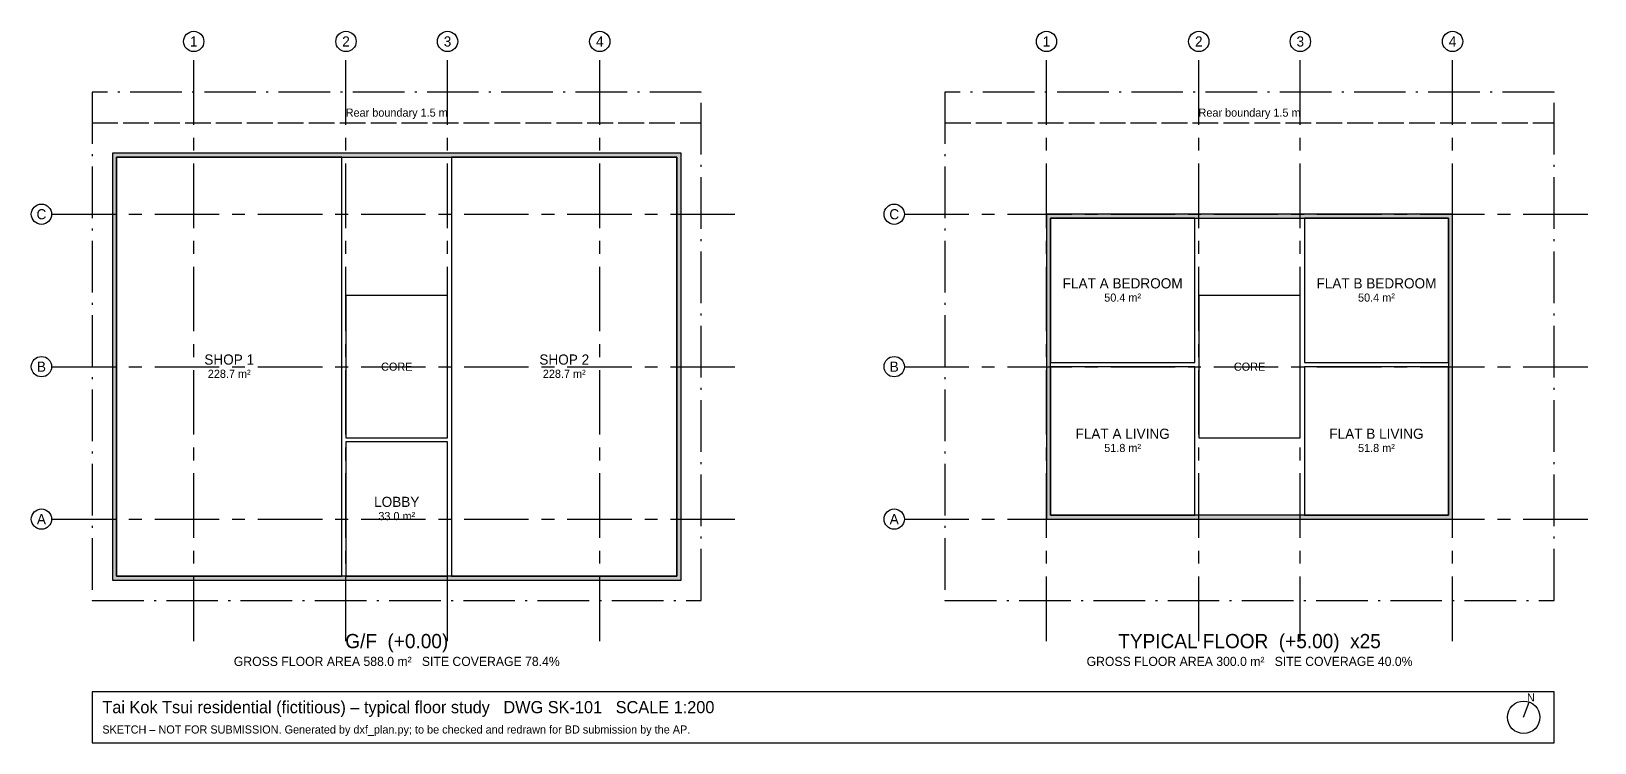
# Model space of a CAD drawing. Header units: metres. Extents: x -3 to 74, y -7 to 28.
import ezdxf
from ezdxf.enums import TextEntityAlignment as Align

# ---------------------------------------------------------------- set-up
doc = ezdxf.new("R2010")
doc.units = ezdxf.units.M
for name, pattern in [('CENTER', [5.08, 3.175, -0.635, 0.635, -0.635]), ('DASHDOT', [3.556, 2.54, -0.508, 0, -0.508]), ('DASHED', [1.524, 1.27, -0.254])]:
    doc.linetypes.add(name, pattern=pattern)
for name, color, linetype in [('A-ANNO-NPNT', 7, 'Continuous'), ('A-ANNO-TTLB', 7, 'Continuous'), ('A-CORE', 5, 'Continuous'), ('A-GRID', 8, 'Continuous'), ('A-ROOM', 3, 'Continuous'), ('A-ROOM-IDEN', 2, 'Continuous'), ('A-SETB', 6, 'Continuous'), ('A-SITE', 1, 'Continuous'), ('A-WALL', 7, 'Continuous')]:
    doc.layers.add(name, color=color, linetype=linetype)

msp = doc.modelspace()

# ---------------------------------------------------------------- hatches: boundary and pattern name
at = {"layer": 'A-WALL'}
h = msp.add_hatch(color=8, dxfattribs=at)
h.paths.add_polyline_path([(1, 1), (29, 1), (29, 22), (1, 22), (1, 1)])
h.paths.add_polyline_path([(1.2, 1.2), (1.2, 21.8), (28.8, 21.8), (28.8, 1.2), (1.2, 1.2)])
h = msp.add_hatch(color=8, dxfattribs=at)
h.paths.add_polyline_path([(47, 4), (67, 4), (67, 19), (47, 19), (47, 4)])
h.paths.add_polyline_path([(47.2, 4.2), (47.2, 18.8), (66.8, 18.8), (66.8, 4.2), (47.2, 4.2)])

# ---------------------------------------------------------------- linework, layer by layer
at = {"layer": 'A-ANNO-NPNT'}
msp.add_line((70.5, -5.75), (70.774, -4.998), dxfattribs=at)
msp.add_circle((70.5, -5.75), 0.8, dxfattribs=at)
at = {"layer": 'A-ANNO-TTLB'}
msp.add_lwpolyline([(0, -7), (72, -7), (72, -4.5), (0, -4.5)], close=True, dxfattribs=at)
at = {"layer": 'A-CORE'}
for points in [[(12.5, 8), (17.5, 8), (17.5, 15), (12.5, 15)], [(54.5, 8), (59.5, 8), (59.5, 15), (54.5, 15)]]:
    msp.add_lwpolyline(points, close=True, dxfattribs=at)
at = {"layer": 'A-GRID', "linetype": 'CENTER'}
for p, q in [((5, -2), (5, 27)), ((12.5, -2), (12.5, 27)), ((17.5, -2), (17.5, 27)), ((25, -2), (25, 27)), ((47, -2), (47, 27)), ((54.5, -2), (54.5, 27)), ((59.5, -2), (59.5, 27)), ((67, -2), (67, 27)), ((-2, 19), (32, 19)), ((40, 19), (74, 19)), ((-2, 11.5), (32, 11.5)), ((40, 11.5), (74, 11.5)), ((-2, 4), (32, 4)), ((40, 4), (74, 4))]:
    msp.add_line(p, q, dxfattribs=at)
at = {"layer": 'A-GRID'}
for centre in [(5, 27.5), (12.5, 27.5), (17.5, 27.5), (25, 27.5), (47, 27.5), (54.5, 27.5), (59.5, 27.5), (67, 27.5), (-2.5, 19), (39.5, 19), (-2.5, 11.5), (39.5, 11.5), (-2.5, 4), (39.5, 4)]:
    msp.add_circle(centre, 0.5, dxfattribs=at)
at = {"layer": 'A-ROOM'}
for points in [[(1.2, 1.2), (12.3, 1.2), (12.3, 21.8), (1.2, 21.8)], [(17.7, 1.2), (28.8, 1.2), (28.8, 21.8), (17.7, 21.8)], [(47.2, 11.7), (54.3, 11.7), (54.3, 18.8), (47.2, 18.8)], [(59.7, 11.7), (66.8, 11.7), (66.8, 18.8), (59.7, 18.8)], [(47.2, 4.2), (54.3, 4.2), (54.3, 11.5), (47.2, 11.5)], [(59.7, 4.2), (66.8, 4.2), (66.8, 11.5), (59.7, 11.5)], [(12.5, 1.2), (17.5, 1.2), (17.5, 7.8), (12.5, 7.8)]]:
    msp.add_lwpolyline(points, close=True, dxfattribs=at)
at = {"layer": 'A-SETB', "linetype": 'DASHED'}
for p, q in [((0, 23.5), (30, 23.5)), ((42, 23.5), (72, 23.5))]:
    msp.add_line(p, q, dxfattribs=at)
at = {"layer": 'A-SITE', "linetype": 'DASHDOT'}
for points in [[(0, 0), (30, 0), (30, 25), (0, 25)], [(42, 0), (72, 0), (72, 25), (42, 25)]]:
    msp.add_lwpolyline(points, close=True, dxfattribs=at)
at = {"layer": 'A-WALL'}
for points in [[(1, 1), (29, 1), (29, 22), (1, 22), (1, 1)], [(1.2, 1.2), (1.2, 21.8), (28.8, 21.8), (28.8, 1.2), (1.2, 1.2)], [(47, 4), (67, 4), (67, 19), (47, 19), (47, 4)], [(47.2, 4.2), (47.2, 18.8), (66.8, 18.8), (66.8, 4.2), (47.2, 4.2)]]:
    msp.add_lwpolyline(points, close=True, dxfattribs=at)

# ---------------------------------------------------------------- texts
at = {"layer": 'A-ANNO-NPNT'}
msp.add_text('N', height=0.4, dxfattribs=at).set_placement((70.856, -4.773), align=Align.MIDDLE_CENTER)
at = {"layer": 'A-ANNO-TTLB'}
for s, height, p in [('G/F  (+0.00)', 0.7, (15, -2)), ('TYPICAL FLOOR  (+5.00)  x25', 0.7, (57, -2)), ('GROSS FLOOR AREA 588.0 m²   SITE COVERAGE 78.4%', 0.45, (15, -3)), ('GROSS FLOOR AREA 300.0 m²   SITE COVERAGE 40.0%', 0.45, (57, -3))]:
    msp.add_text(s, height=height, dxfattribs=at).set_placement(p, align=Align.MIDDLE_CENTER)
for s, height, p in [('Tai Kok Tsui residential (fictitious) – typical floor study   DWG SK-101   SCALE 1:200', 0.6, (0.5, -5.25)), ('SKETCH – NOT FOR SUBMISSION. Generated by dxf_plan.py; to be checked and redrawn for BD submission by the AP.', 0.4, (0.5, -6.35))]:
    msp.add_text(s, height=height, dxfattribs=at).set_placement(p, align=Align.MIDDLE_LEFT)
at = {"layer": 'A-CORE'}
for p in [(15, 11.5), (57, 11.5)]:
    msp.add_text('CORE', height=0.4, dxfattribs=at).set_placement(p, align=Align.MIDDLE_CENTER)
at = {"layer": 'A-GRID'}
for s, p in [('1', (5, 27.5)), ('2', (12.5, 27.5)), ('3', (17.5, 27.5)), ('4', (25, 27.5)), ('1', (47, 27.5)), ('2', (54.5, 27.5)), ('3', (59.5, 27.5)), ('4', (67, 27.5)), ('C', (-2.5, 19)), ('C', (39.5, 19)), ('B', (-2.5, 11.5)), ('B', (39.5, 11.5)), ('A', (-2.5, 4)), ('A', (39.5, 4))]:
    msp.add_text(s, height=0.5, dxfattribs=at).set_placement(p, align=Align.MIDDLE_CENTER)
at = {"layer": 'A-ROOM-IDEN'}
for s, height, p in [('FLAT A BEDROOM', 0.5, (50.75, 15.6)), ('FLAT B BEDROOM', 0.5, (63.25, 15.6)), ('50.4 m²', 0.4, (50.75, 14.9)), ('50.4 m²', 0.4, (63.25, 14.9)), ('SHOP 1', 0.5, (6.75, 11.85)), ('SHOP 2', 0.5, (23.25, 11.85)), ('228.7 m²', 0.4, (6.75, 11.15)), ('228.7 m²', 0.4, (23.25, 11.15)), ('FLAT A LIVING', 0.5, (50.75, 8.2)), ('51.8 m²', 0.4, (50.75, 7.5)), ('FLAT B LIVING', 0.5, (63.25, 8.2)), ('51.8 m²', 0.4, (63.25, 7.5)), ('LOBBY', 0.5, (15, 4.85)), ('33.0 m²', 0.4, (15, 4.15))]:
    msp.add_text(s, height=height, dxfattribs=at).set_placement(p, align=Align.MIDDLE_CENTER)
at = {"layer": 'A-SETB'}
for p in [(15, 24), (57, 24)]:
    msp.add_text('Rear boundary 1.5 m', height=0.4, dxfattribs=at).set_placement(p, align=Align.MIDDLE_CENTER)

doc.saveas('drawing.dxf')
